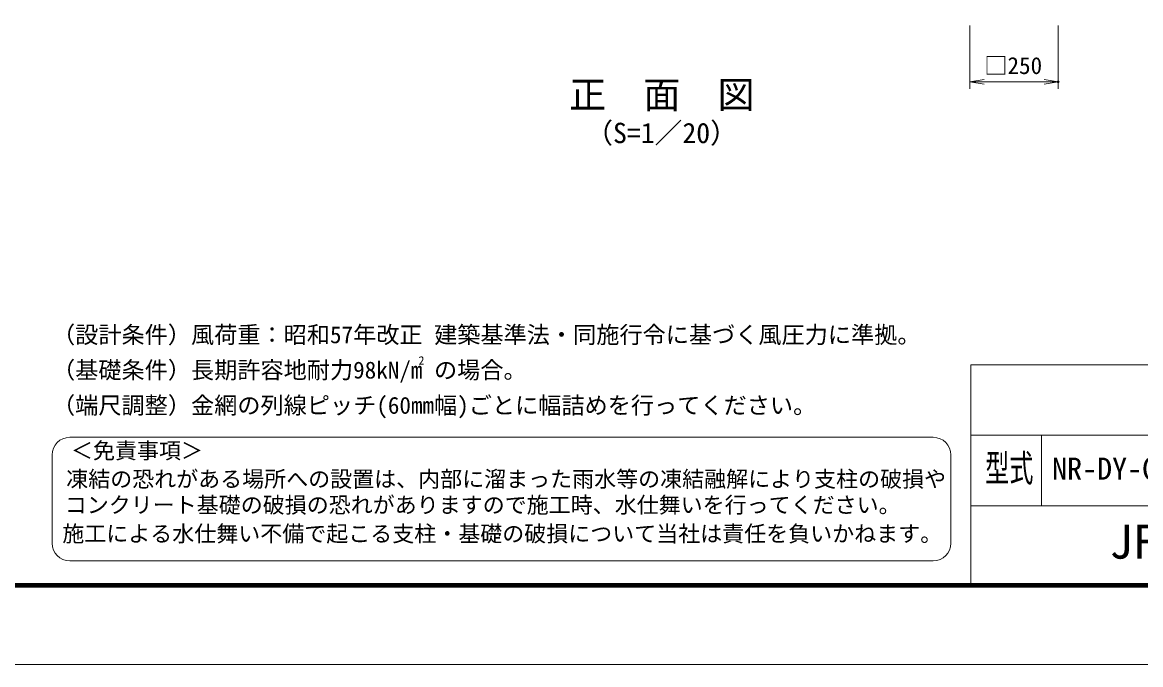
# Model space of a CAD drawing. Units: millimetres at full size; details may follow other scales. Extents: x -4200 to 4200, y -2970 to 2970.
# Drawn here: x -566 to 2600, y -2970 to -1150 of the extents above; entities that cross this region are included whole.
import ezdxf
from ezdxf.enums import TextEntityAlignment as Align

# ---------------------------------------------------------------- set-up
doc = ezdxf.new("R2010")
doc.units = ezdxf.units.MM
doc.header["$LTSCALE"] = 10
doc.header["$PDMODE"] = 32
doc.header["$PDSIZE"] = 5
for name, color, linetype, lineweight in [('0-0_D-TTL', 7, 'Continuous', 18), ('0-1_D-TTL-TXT', 7, 'Continuous', 18), ('0-5_0', 7, 'Continuous', 18), ('0-9_D-STR-DIM', 7, 'Continuous', 13), ('0-A_Defpoints', 253, 'Continuous', 18)]:
    doc.layers.add(name, color=color, linetype=linetype, lineweight=lineweight)
doc.styles.add('ＭＳ ゴシック', font='')
doc.styles.get('ＭＳ ゴシック').set_extended_font_data('MS Gothic')

# ---------------------------------------------------------------- blocks, each defined once
blk = doc.blocks.new('_Open')
at = {"layer": '0-5_0'}
blk.add_line((-10, 1.667), (0, 0), dxfattribs=at)
blk.add_lwpolyline([(-10, -1.667), (0, 0), (-10, 0)], dxfattribs=at)

msp = doc.modelspace()

# ---------------------------------------------------------------- linework, layer by layer
at = {"layer": '0-0_D-TTL'}
for p, q in [((2120, -2120.11), (2120, -2740.11)), ((2120, -2120.11), (3920, -2120.11)), ((2120, -2320.11), (3920, -2320.11)), ((2320, -2320.11), (2320, -2520.11)), ((2120, -2520.11), (3920, -2520.11))]:
    msp.add_line(p, q, dxfattribs=at)
at = {"layer": '0-0_D-TTL', "color": 2}
msp.add_lwpolyline([(-4200, 2969.89), (4200, 2969.89), (4200, -2970.11), (-4200, -2970.11)], close=True, dxfattribs=at)
at = {"layer": '0-0_D-TTL'}
for points in [[(-3930, 2749.89), (3930, 2749.89), (3930, -2750.11), (-3930, -2750.11)], [(-3927.5, 2747.39), (3927.5, 2747.39), (3927.5, -2747.61), (-3927.5, -2747.61)], [(-3925, 2744.89), (3925, 2744.89), (3925, -2745.11), (-3925, -2745.11)], [(-3922.5, 2742.39), (3922.5, 2742.39), (3922.5, -2742.61), (-3922.5, -2742.61)], [(-3920, 2739.89), (3920, 2739.89), (3920, -2740.11), (-3920, -2740.11)]]:
    msp.add_lwpolyline(points, close=True, dxfattribs=at)
at = {"layer": '0-1_D-TTL-TXT', "color": 2}
for p, q in [((2013.1, -2325.89), (-432.45, -2325.89)), ((-482.45, -2375.89), (-482.45, -2625.89)), ((2063.1, -2625.89), (2063.1, -2375.89)), ((-432.45, -2675.89), (2013.1, -2675.89))]:
    msp.add_line(p, q, dxfattribs=at)
for centre, start, end in [((-432.45, -2375.89), 90, 180), ((2013.1, -2375.89), 0, 90), ((-432.45, -2625.89), 180, 270), ((2013.1, -2625.89), 270, 0)]:
    msp.add_arc(centre, 50, start, end, dxfattribs=at)
at = {"layer": '0-9_D-STR-DIM'}
for p, q in [((2116.99, -1158.74), (2116.99, -1338.74)), ((2366.99, -1158.74), (2366.99, -1338.74)), ((2116.99, -1318.74), (2366.99, -1318.74))]:
    msp.add_line(p, q, dxfattribs=at)
at = {"layer": '0-A_Defpoints'}
msp.add_point((2366.99, -1318.74), dxfattribs=at)

# ---------------------------------------------------------------- block references
at = {"layer": '0-9_D-STR-DIM', "xscale": 4, "yscale": 4, "rotation": 180}
msp.add_blockref('_Open', (2116.99, -1318.74), dxfattribs=at)
at = {"layer": '0-9_D-STR-DIM', "xscale": 4, "yscale": 4}
msp.add_blockref('_Open', (2366.99, -1318.74), dxfattribs=at)

# ---------------------------------------------------------------- texts
at = {"layer": '0-1_D-TTL-TXT', "style": 'ＭＳ ゴシック'}
for s, height, p in [('正\u3000面\u3000図', 76.98, (982.09, -1416.42)), ('（S=1／20）', 57.7, (1027.57, -1509.61)), ('（設計条件）風荷重：昭和57年改正 建築基準法・同施行令に基づく風圧力に準拠。', 48.09, (-482.45, -2073.71)), ('（基礎条件）長期許容地耐力98kN/m の場合。', 48.09, (-482.45, -2173.71)), ('2', 24.05, (555.64, -2127.33)), ('（端尺調整）金網の列線ピッチ(60mm幅)ごとに幅詰めを行ってください。', 48.09, (-482.45, -2273.71)), ('＜免責事項＞ \u3000\u3000', 45.67, (-428.74, -2400.07)), ('NR-DY-G型 H1200', 62.54, (2349.55, -2464.64)), ('凍結の恐れがある場所への設置は、内部に溜まった雨水等の凍結融解により支柱の破損や', 45.67, (-442.27, -2480.56)), ('コンクリート基礎の破損の恐れがありますので施工時、水仕舞いを行ってください。', 45.67, (-446.38, -2553.99)), ('JFE 建材株式会社', 96.19, (2512.38, -2698.61)), ('施工による水仕舞い不備で起こる支柱・基礎の破損について当社は責任を負いかねます。 ', 45.67, (-453.37, -2635.48))]:
    msp.add_text(s, height=height, dxfattribs=at).set_placement(p, align=Align.BOTTOM_LEFT)
at = {"layer": '0-1_D-TTL-TXT', "style": 'ＭＳ ゴシック', "width": 0.65}
msp.add_text('型式', height=76.98, dxfattribs=at).set_placement((2160.27, -2474.91), align=Align.BOTTOM_LEFT)
at = {"layer": '0-9_D-STR-DIM', "style": 'ＭＳ ゴシック'}
msp.add_text('□250', height=48.09, dxfattribs=at).set_placement((2157.8, -1310.98), align=Align.BOTTOM_LEFT)

doc.saveas('drawing.dxf')
